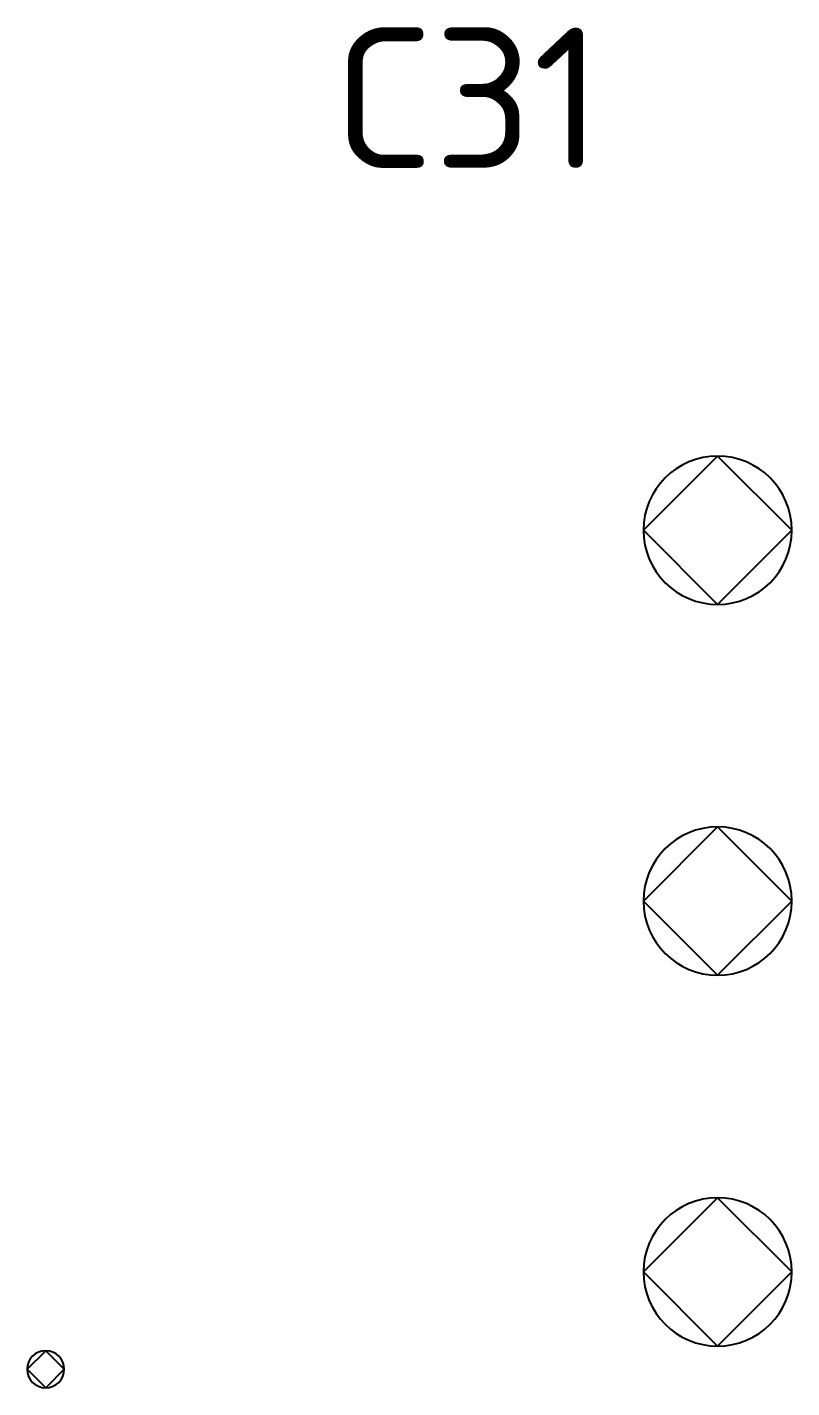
# Model space of a CAD drawing. Header units: inches. Extents: x 5 to 589, y -420 to -5.
# Drawn here: x 488.87 to 497.12, y -138.6 to -123.92 of the extents above; entities that cross this region are included whole.
import ezdxf

# ---------------------------------------------------------------- set-up
doc = ezdxf.new("R2010")
doc.units = ezdxf.units.IN
doc.header["$MEASUREMENT"] = 0
doc.styles.add('ISOCPEUR0', font='isocpeur.ttf', dxfattribs={"height": 2.87999})

msp = doc.modelspace()

# ---------------------------------------------------------------- linework, layer by layer
at = {"color": 18, "true_color": 0x000000}
for p, q in [((495.524, -129.347), (496.324, -128.547)), ((496.324, -128.547), (497.124, -129.347)), ((496.324, -130.147), (495.524, -129.347)), ((497.124, -129.347), (496.324, -130.147)), ((495.524, -133.347), (496.324, -132.547)), ((496.324, -132.547), (497.124, -133.347)), ((496.324, -134.147), (495.524, -133.347)), ((497.124, -133.347), (496.324, -134.147)), ((495.524, -137.347), (496.324, -136.547)), ((496.324, -136.547), (497.124, -137.347)), ((496.324, -138.147), (495.524, -137.347)), ((497.124, -137.347), (496.324, -138.147)), ((488.874, -138.397), (489.074, -138.197)), ((489.074, -138.197), (489.274, -138.397)), ((489.074, -138.597), (488.874, -138.397)), ((489.274, -138.397), (489.074, -138.597))]:
    msp.add_line(p, q, dxfattribs=at)
for centre, radius, start, end in [((496.324, -129.347), 0.8, 90, 180), ((496.324, -129.347), 0.8, 0, 90), ((496.324, -129.347), 0.8, 180, 270), ((496.324, -129.347), 0.8, 270, 0), ((496.324, -133.347), 0.8, 90, 180), ((496.324, -133.347), 0.8, 0, 90), ((496.324, -133.347), 0.8, 180, 270), ((496.324, -133.347), 0.8, 270, 0), ((496.324, -137.347), 0.8, 90, 180), ((496.324, -137.347), 0.8, 0, 90), ((496.324, -137.347), 0.8, 180, 270), ((496.324, -137.347), 0.8, 270, 0), ((489.074, -138.397), 0.2, 90, 180), ((489.074, -138.397), 0.2, 0, 90), ((489.074, -138.397), 0.2, 180, 270), ((489.074, -138.397), 0.2, 270, 0)]:
    msp.add_arc(centre, radius, start, end, dxfattribs=at)

# ---------------------------------------------------------------- texts
at = {"color": 18, "true_color": 0x000000, "style": 'ISOCPEUR0'}
msp.add_text('C31', height=1.5158, dxfattribs=at).set_placement((492.174, -125.442))

doc.saveas('drawing.dxf')
